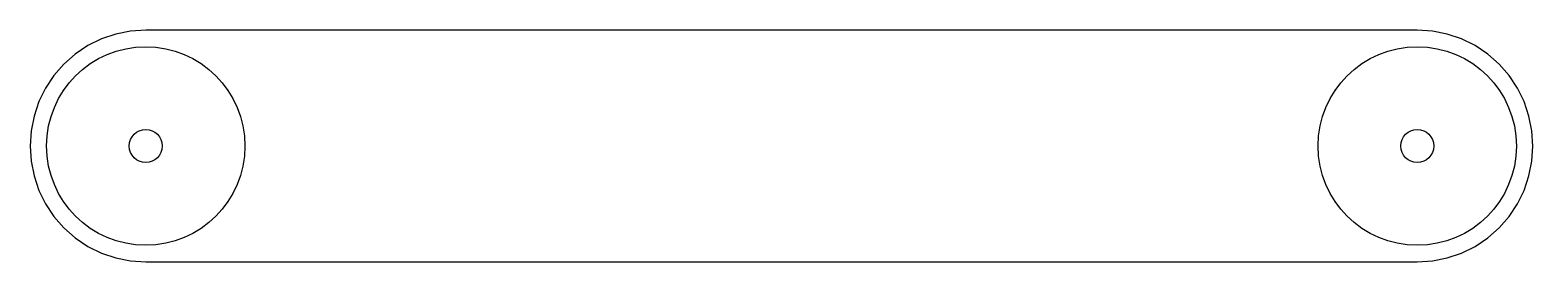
# Model space of a CAD drawing. Header units: millimetres. Extents: x -35 to 420, y -35 to 35.
import ezdxf

# ---------------------------------------------------------------- set-up
doc = ezdxf.new("R2010")
doc.units = ezdxf.units.MM

msp = doc.modelspace()

# ---------------------------------------------------------------- linework, layer by layer
at = {"layer": 'CHEEK-OUTLINE'}
for centre in [(0, 0), (384.747, 0)]:
    msp.add_circle(centre, 30, dxfattribs=at)
at = {"layer": 'CUT'}
for p, q in [((-13.394, 32.336), (-17.5, 30.311)), ((-9.059, 33.807), (-13.394, 32.336)), ((-4.568, 34.701), (-9.059, 33.807)), ((0, 35), (-4.568, 34.701)), ((384.747, 35), (0, 35)), ((389.315, 34.701), (384.747, 35)), ((393.806, 33.807), (389.315, 34.701)), ((398.141, 32.336), (393.806, 33.807)), ((402.247, 30.311), (398.141, 32.336)), ((-21.307, 27.767), (-24.749, 24.749)), ((-17.5, 30.311), (-21.307, 27.767)), ((406.054, 27.767), (402.247, 30.311)), ((409.496, 24.749), (406.054, 27.767)), ((-24.749, 24.749), (-27.767, 21.307)), ((412.514, 21.307), (409.496, 24.749)), ((-27.767, 21.307), (-30.311, 17.5)), ((415.058, 17.5), (412.514, 21.307)), ((-30.311, 17.5), (-32.336, 13.394)), ((417.083, 13.394), (415.058, 17.5)), ((-32.336, 13.394), (-33.807, 9.059)), ((418.554, 9.059), (417.083, 13.394)), ((-34.701, 4.568), (-35, 0)), ((-33.807, 9.059), (-34.701, 4.568)), ((419.448, 4.568), (418.554, 9.059)), ((419.747, 0), (419.448, 4.568)), ((-35, 0), (-34.701, -4.568)), ((419.448, -4.568), (419.747, 0)), ((-34.701, -4.568), (-33.807, -9.059)), ((-33.807, -9.059), (-32.336, -13.394)), ((417.083, -13.394), (418.554, -9.059)), ((418.554, -9.059), (419.448, -4.568)), ((-32.336, -13.394), (-30.311, -17.5)), ((415.058, -17.5), (417.083, -13.394)), ((-30.311, -17.5), (-27.767, -21.307)), ((412.514, -21.307), (415.058, -17.5)), ((-27.767, -21.307), (-24.749, -24.749)), ((409.496, -24.749), (412.514, -21.307)), ((-24.749, -24.749), (-21.307, -27.767)), ((406.054, -27.767), (409.496, -24.749)), ((-21.307, -27.767), (-17.5, -30.311)), ((-17.5, -30.311), (-13.394, -32.336)), ((398.141, -32.336), (402.247, -30.311)), ((402.247, -30.311), (406.054, -27.767)), ((-13.394, -32.336), (-9.059, -33.807)), ((-9.059, -33.807), (-4.568, -34.701)), ((-4.568, -34.701), (0, -35)), ((0, -35), (384.747, -35)), ((384.747, -35), (389.315, -34.701)), ((389.315, -34.701), (393.806, -33.807)), ((393.806, -33.807), (398.141, -32.336))]:
    msp.add_line(p, q, dxfattribs=at)
for centre in [(0, 0), (384.747, 0)]:
    msp.add_circle(centre, 5, dxfattribs=at)

doc.saveas('drawing.dxf')
